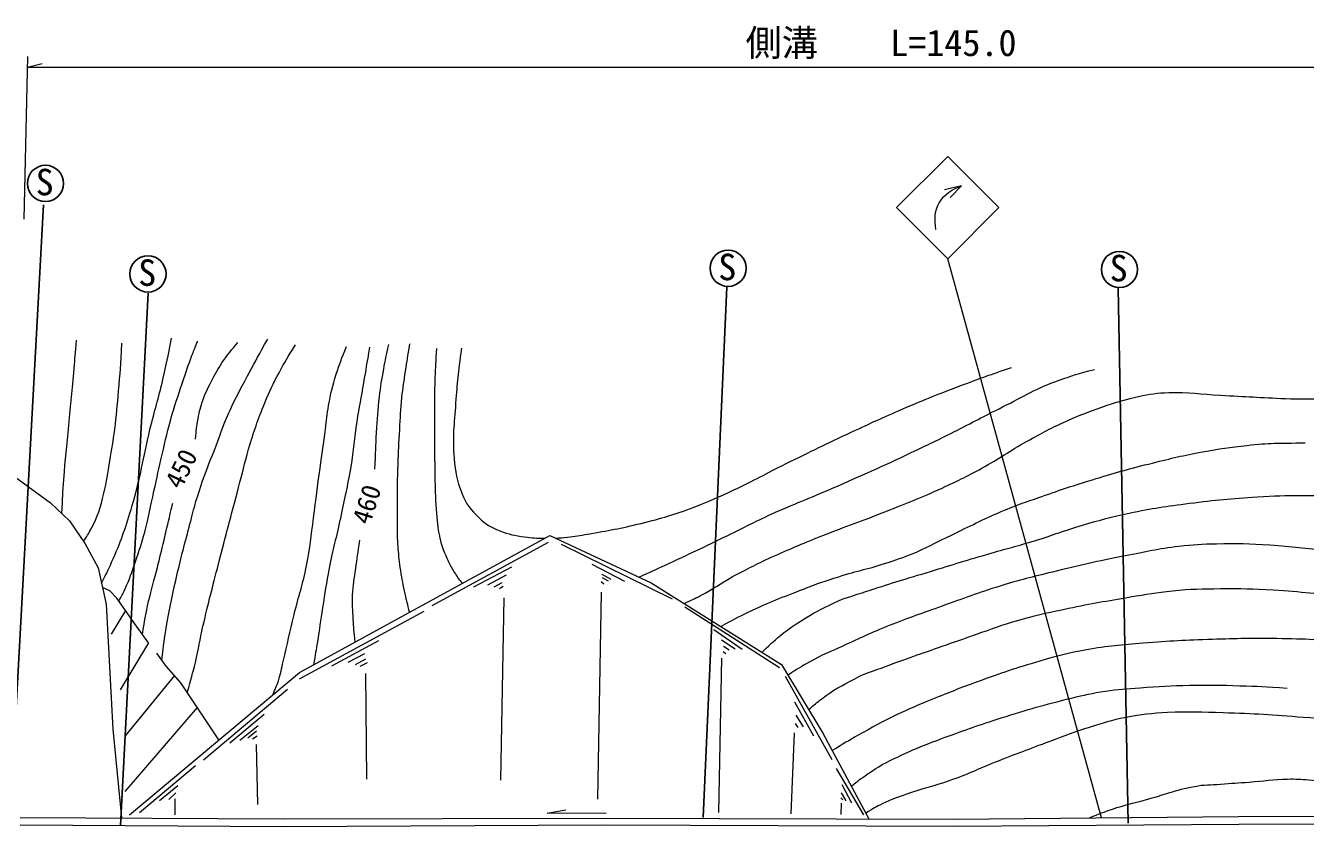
# Model space of a CAD drawing. Units: millimetres, scale not verified. Extents: x 40000 to 680000, y 20000 to 380000.
# Drawn here: x 175552 to 263994, y 288058 to 343366 of the extents above; entities that cross this region are included whole.
import ezdxf
from ezdxf.enums import TextEntityAlignment as Align

# ---------------------------------------------------------------- set-up
doc = ezdxf.new("R2010")
doc.units = ezdxf.units.MM
doc.header["$LTSCALE"] = 1000
for name, color, linetype, lineweight in [('M-BGD', 7, 'Continuous', 13), ('M-STR-HTXT', 7, 'Continuous', 13), ('M-STR-STRC', 7, 'Continuous', 13), ('M-TTL-BAND', 7, 'Continuous', 25)]:
    doc.layers.add(name, color=color, linetype=linetype, lineweight=lineweight)
doc.styles.add('ＭＳ ゴシック', font='')
doc.styles.get('ＭＳ ゴシック').set_extended_font_data('MS Gothic')

msp = doc.modelspace()

# ---------------------------------------------------------------- linework, layer by layer
at = {"layer": 'M-BGD', "lineweight": 25}
for p, q in [((176793, 330990), (174509, 289071)), ((184021, 324891), (182103, 288129)), ((224002, 325304), (222385, 288669)), ((251046, 325225), (251734, 288279))]:
    msp.add_line(p, q, dxfattribs=at)
at = {"layer": 'M-BGD'}
for p, q in [((173935, 312853), (177272, 310413)), ((177272, 310413), (178575, 309152)), ((178575, 309152), (179669, 307581)), ((194476, 298686), (211780, 308141)), ((211780, 308141), (218790, 304878)), ((179669, 307581), (180566, 305913)), ((203653, 303321), (211691, 307677)), ((212553, 307558), (220224, 303777)), ((214672, 306161), (216943, 304997)), ((180566, 305913), (181127, 303408)), ((209130, 305957), (206513, 304583)), ((207494, 304733), (208774, 305443)), ((215367, 305480), (215984, 305125)), ((215388, 305257), (215803, 305019)), ((181364, 304316), (180872, 304547)), ((181848, 303832), (181364, 304316)), ((208466, 304873), (207915, 304574)), ((208544, 304615), (208308, 304472)), ((215322, 304969), (215521, 304807)), ((218790, 304878), (227798, 299249)), ((181127, 303408), (181573, 294775)), ((182447, 302965), (181848, 303832)), ((208603, 303850), (208381, 291246)), ((215325, 304230), (215069, 289947)), ((182447, 302965), (181466, 301340)), ((183215, 301876), (182447, 302965)), ((194490, 298248), (203084, 302930)), ((221099, 303213), (227646, 299021)), ((184056, 300741), (183215, 301876)), ((225067, 300269), (223104, 301643)), ((184056, 300741), (182083, 297485)), ((199930, 300884), (196691, 299117)), ((223644, 300940), (224579, 300323)), ((185276, 299121), (184624, 300026)), ((198978, 299986), (197819, 299382)), ((223763, 300136), (223937, 299999)), ((224162, 300230), (223775, 300479)), ((186285, 297965), (185276, 299121)), ((199047, 299600), (198336, 299214)), ((199146, 299351), (198654, 299101)), ((223641, 299678), (223441, 289021)), ((227798, 299249), (230643, 294505)), ((185840, 298475), (182433, 294316)), ((182723, 288862), (194476, 298686)), ((199050, 298609), (199100, 291325)), ((228037, 298432), (231275, 292684)), ((188912, 294035), (186285, 297965)), ((187846, 292651), (193651, 297544)), ((228686, 296652), (230004, 294306)), ((187415, 296274), (182405, 290461)), ((192029, 295796), (189674, 293805)), ((228780, 295736), (229275, 294941)), ((181573, 294775), (182190, 288639)), ((191626, 295012), (190364, 293994)), ((191519, 294635), (190905, 294153)), ((228733, 295166), (228910, 294895)), ((191560, 294298), (191242, 294086)), ((191476, 293705), (191581, 289563)), ((228667, 294511), (228427, 288934)), ((230643, 294505), (233821, 288580)), ((183421, 289007), (187290, 292274)), ((231567, 292053), (233460, 288861)), ((186071, 290858), (184809, 289834)), ((185937, 290383), (185444, 289922)), ((232232, 289875), (231942, 290386)), ((232656, 289656), (231974, 290918)), ((185856, 289965), (185874, 288856)), ((211597, 288969), (212887, 289207)), ((231892, 290041), (232016, 289887)), ((231917, 289659), (231896, 288884)), ((232245, 289829), (232232, 289875)), ((215677, 288941), (211597, 288969)), ((175176, 288173), (193323, 288058)), ((193323, 288058), (215388, 288166)), ((215388, 288166), (239687, 288064)), ((239687, 288064), (259401, 288212)), ((259401, 288212), (275628, 288255))]:
    msp.add_line(p, q, dxfattribs=at)
at = {"layer": 'M-BGD', "lineweight": 25}
for centre in [(176924, 332468), (184009, 326213), (224099, 326603), (251143, 326524)]:
    msp.add_circle(centre, 1250, dxfattribs=at)
at = {"layer": 'M-BGD'}
for points, knots in [([(178057, 309653), (178108, 310793), (178128, 311095), (178192, 312017), (178293, 313477), (178406, 314290), (178542, 315746), (178685, 317280), (178780, 318137), (178907, 319672), (178970, 320438), (178990, 320682), (179061, 321635)], [0, 0, 0, 0, 1, 1, 1, 2, 2, 2, 3, 3, 3, 4, 4, 4, 4]), ([(179551, 307751), (179811, 308112), (179878, 308245), (180064, 308576), (180569, 309479), (180709, 310065), (180961, 311067), (181179, 311931), (181223, 312432), (181372, 313311), (181515, 314148), (181599, 314617), (181709, 315460), (181844, 316501), (181889, 317088), (181980, 318133), (182092, 319422), (182112, 319843), (182202, 321437)], [0, 0, 0, 0, 1, 1, 1, 2, 2, 2, 3, 3, 3, 4, 4, 4, 5, 5, 5, 6, 6, 6, 6]), ([(180802, 304859), (181205, 305639), (181307, 305873), (181601, 306537), (182221, 307932), (182481, 308754), (182918, 310217), (183521, 312234), (183644, 313421), (184147, 315466), (184480, 316820), (184728, 317563), (185041, 318922), (185296, 320032), (185372, 320400), (185640, 321775)], [0, 0, 0, 0, 1, 1, 1, 2, 2, 2, 3, 3, 3, 4, 4, 4, 5, 5, 5, 5]), ([(181992, 303623), (182203, 303992), (182257, 304107), (182411, 304425), (182762, 305149), (182870, 305593), (183140, 306350), (183420, 307137), (183568, 307582), (183785, 308388), (184079, 309479), (184174, 310108), (184420, 311211), (184641, 312196), (184750, 312751), (184981, 313734), (185233, 314800), (185356, 315403), (185664, 316454), (185956, 317454), (186159, 318002), (186495, 318987), (186734, 319686), (186852, 320084), (187122, 320772), (187245, 321088), (187286, 321193), (187449, 321576)], [0, 0, 0, 0, 1, 1, 1, 2, 2, 2, 3, 3, 3, 4, 4, 4, 5, 5, 5, 6, 6, 6, 7, 7, 7, 8, 8, 8, 9, 9, 9, 9]), ([(184968, 299548), (185102, 300679), (185143, 300989), (185293, 301907), (185478, 303037), (185617, 303664), (185868, 304781), (186176, 306150), (186371, 306912), (186730, 308268), (187073, 309561), (187240, 310294), (187659, 311565), (187983, 312549), (188228, 313078), (188598, 314046), (188983, 315050), (189157, 315629), (189594, 316612), (190085, 317717), (190428, 318305), (190996, 319374), (191486, 320296), (191651, 320593), (192286, 321715)], [0, 0, 0, 0, 1, 1, 1, 2, 2, 2, 3, 3, 3, 4, 4, 4, 5, 5, 5, 6, 6, 6, 7, 7, 7, 8, 8, 8, 8]), ([(186728, 297301), (187012, 298297), (187086, 298568), (187284, 299387), (187519, 300358), (187584, 300917), (187810, 301890), (188201, 303572), (188453, 304507), (188882, 306180), (189412, 308245), (189729, 309396), (190270, 311458), (190542, 312493), (190664, 313081), (190964, 314108), (191335, 315377), (191581, 316080), (192079, 317305), (192418, 318138), (192645, 318591), (193067, 319387), (193478, 320161), (193639, 320419), (194203, 321321)], [0, 0, 0, 0, 1, 1, 1, 2, 2, 2, 3, 3, 3, 4, 4, 4, 5, 5, 5, 6, 6, 6, 7, 7, 7, 8, 8, 8, 8]), ([(187300, 314796), (187350, 315454), (187365, 315656), (187469, 316198), (187571, 316736), (187639, 317038), (187824, 317553), (188026, 318118), (188191, 318415), (188469, 318946), (188741, 319465), (188904, 319753), (189235, 320236), (189586, 320748), (189738, 320919), (190226, 321479)], [0, 0, 0, 0, 1, 1, 1, 2, 2, 2, 3, 3, 3, 4, 4, 4, 5, 5, 5, 5]), ([(192640, 297151), (192835, 297592), (192889, 297728), (193018, 298110), (193191, 298621), (193227, 298925), (193354, 299449), (193661, 300711), (193795, 301426), (194106, 302687), (194433, 304015), (194709, 304738), (194975, 306080), (195228, 307355), (195275, 308086), (195452, 309374), (195635, 310715), (195717, 311469), (195900, 312809), (196043, 313856), (196138, 314440), (196279, 315487), (196365, 316127), (196376, 316491), (196489, 317127), (196641, 317983), (196763, 318458), (197022, 319287), (197261, 320051), (197368, 320316), (197737, 321207)], [0, 0, 0, 0, 1, 1, 1, 2, 2, 2, 3, 3, 3, 4, 4, 4, 5, 5, 5, 6, 6, 6, 7, 7, 7, 8, 8, 8, 9, 9, 9, 10, 10, 10, 10]), ([(199321, 321165), (199118, 319957), (199067, 319653), (198901, 318684), (198722, 317643), (198600, 317063), (198438, 316020), (198249, 314802), (198222, 314108), (198017, 312893), (197781, 311495), (197597, 310720), (197302, 309332), (197015, 307982), (196799, 307238), (196531, 305884), (196321, 304821), (196241, 304219), (196069, 303150), (195921, 302237), (195869, 301721), (195718, 300808), (195615, 300184), (195580, 299984), (195440, 299213)], [0, 0, 0, 0, 1, 1, 1, 2, 2, 2, 3, 3, 3, 4, 4, 4, 5, 5, 5, 6, 6, 6, 7, 7, 7, 8, 8, 8, 8]), ([(199696, 312722), (199736, 313951), (199746, 314276), (199808, 315270), (199868, 316229), (199892, 316769), (200005, 317723), (200094, 318477), (200163, 318897), (200299, 319644), (200420, 320310), (200468, 320530), (200650, 321340)], [0, 0, 0, 0, 1, 1, 1, 2, 2, 2, 3, 3, 3, 4, 4, 4, 4]), ([(202080, 321383), (201932, 320473), (201893, 320239), (201785, 319504), (201680, 318793), (201607, 318396), (201533, 317681), (201442, 316813), (201430, 316323), (201379, 315452), (201323, 314516), (201296, 313992), (201266, 313055), (201232, 311976), (201220, 311372), (201224, 310293), (201229, 309115), (201201, 308453), (201280, 307279), (201321, 306674), (201358, 306335), (201453, 305736), (201556, 305098), (201622, 304741), (201762, 304110), (201873, 303610), (201913, 303445), (202072, 302837)], [0, 0, 0, 0, 1, 1, 1, 2, 2, 2, 3, 3, 3, 4, 4, 4, 5, 5, 5, 6, 6, 6, 7, 7, 7, 8, 8, 8, 9, 9, 9, 9]), ([(205741, 304841), (205462, 305197), (205382, 305312), (205179, 305632), (204877, 306109), (204746, 306402), (204525, 306922), (204335, 307370), (204274, 307641), (204176, 308118), (204007, 308946), (203982, 309424), (203929, 310267), (203873, 311149), (203872, 311645), (203854, 312529), (203826, 313913), (203828, 314689), (203830, 316074), (203833, 317242), (203815, 317897), (203862, 319064), (203894, 319847), (203907, 320105), (203975, 321067)], [0, 0, 0, 0, 1, 1, 1, 2, 2, 2, 3, 3, 3, 4, 4, 4, 5, 5, 5, 6, 6, 6, 7, 7, 7, 8, 8, 8, 8]), ([(205671, 321079), (205436, 319283), (205370, 318777), (205271, 317293), (205172, 315801), (205035, 314956), (205166, 313466), (205250, 312511), (205340, 311960), (205692, 311068), (205991, 310312), (206304, 309929), (206891, 309365), (207364, 308911), (207704, 308716), (208314, 308475), (208958, 308220), (209351, 308150), (210038, 308054), (210583, 307978), (210791, 307967), (211443, 307957)], [0, 0, 0, 0, 1, 1, 1, 2, 2, 2, 3, 3, 3, 4, 4, 4, 5, 5, 5, 6, 6, 6, 7, 7, 7, 7]), ([(212161, 307964), (212556, 307984), (212667, 307994), (212990, 308026), (213539, 308081), (213842, 308149), (214386, 308244), (215836, 308498), (216651, 308635), (218081, 308985), (219538, 309342), (220349, 309581), (221754, 310107), (222850, 310517), (223443, 310802), (224502, 311298), (225929, 311967), (226691, 312417), (228105, 313114), (229872, 313984), (230864, 314466), (232647, 315301), (233997, 315933), (234756, 316282), (236124, 316871), (237788, 317587), (238732, 317961), (240429, 318596), (241692, 319068), (242107, 319217), (243681, 319759)], [0, 0, 0, 0, 1, 1, 1, 2, 2, 2, 3, 3, 3, 4, 4, 4, 5, 5, 5, 6, 6, 6, 7, 7, 7, 8, 8, 8, 9, 9, 9, 10, 10, 10, 10]), ([(217940, 305274), (218817, 305665), (219041, 305769), (219745, 306092), (221449, 306874), (222387, 307345), (224075, 308160), (225248, 308727), (225889, 309078), (227075, 309618), (228710, 310363), (229664, 310691), (231309, 311413), (233447, 312350), (234644, 312879), (236756, 313873), (237913, 314418), (238557, 314731), (239700, 315303), (241021, 315964), (241741, 316373), (243065, 317028), (244580, 317777), (245383, 318315), (246976, 318878), (247915, 319210), (248265, 319326), (249416, 319614)], [0, 0, 0, 0, 1, 1, 1, 2, 2, 2, 3, 3, 3, 4, 4, 4, 5, 5, 5, 6, 6, 6, 7, 7, 7, 8, 8, 8, 9, 9, 9, 9]), ([(221057, 303462), (221606, 303700), (221760, 303778), (222202, 303999), (223086, 304443), (223508, 304824), (224380, 305289), (225502, 305888), (226137, 306214), (227296, 306738), (228587, 307321), (229325, 307615), (230640, 308142), (232329, 308819), (233302, 309129), (234993, 309804), (236522, 310414), (237387, 310736), (238883, 311423), (240062, 311964), (240715, 312286), (241849, 312916), (243078, 313600), (243706, 314090), (244940, 314767), (245987, 315341), (246579, 315659), (247674, 316134), (248683, 316571), (249258, 316799), (250303, 317143), (251137, 317418), (251609, 317572), (252469, 317753), (253271, 317922), (253731, 317998), (254551, 318026), (255948, 318074), (256729, 317910), (258126, 317837), (259883, 317745), (260868, 317681), (262626, 317606), (264474, 317527), (265523, 317666), (267358, 317438), (268330, 317316), (268888, 317261), (269818, 316954), (270398, 316762), (270693, 316576), (271248, 316323), (271867, 316041), (272235, 315924), (272826, 315587), (274224, 314788), (274986, 314289), (276253, 313295), (277678, 312177), (278406, 311464), (279744, 310245), (281012, 309091), (281653, 308370), (282941, 307238), (283629, 306633), (284037, 306320), (284749, 305745), (285640, 305026), (285935, 304804), (287059, 303942)], [0, 0, 0, 0, 1, 1, 1, 2, 2, 2, 3, 3, 3, 4, 4, 4, 5, 5, 5, 6, 6, 6, 7, 7, 7, 8, 8, 8, 9, 9, 9, 10, 10, 10, 11, 11, 11, 12, 12, 12, 13, 13, 13, 14, 14, 14, 15, 15, 15, 16, 16, 16, 17, 17, 17, 18, 18, 18, 19, 19, 19, 20, 20, 20, 21, 21, 21, 22, 22, 22, 23, 23, 23, 23]), ([(223596, 301875), (224504, 302371), (224766, 302498), (225529, 302869), (226966, 303568), (227813, 303869), (229300, 304453), (230242, 304823), (230785, 304992), (231747, 305305), (233063, 305734), (233841, 305846), (235153, 306286), (235945, 306552), (236391, 306701), (237158, 307030), (238104, 307435), (238600, 307735), (239528, 308179), (240871, 308822), (241607, 309220), (242977, 309805), (244136, 310302), (244814, 310512), (246005, 310927), (247370, 311403), (248139, 311659), (249524, 312077), (251036, 312533), (251889, 312774), (253421, 313156), (254766, 313491), (255522, 313675), (256884, 313927), (258076, 314148), (258749, 314250), (259955, 314376), (261519, 314539), (262077, 314528), (263978, 314544)], [0, 0, 0, 0, 1, 1, 1, 2, 2, 2, 3, 3, 3, 4, 4, 4, 5, 5, 5, 6, 6, 6, 7, 7, 7, 8, 8, 8, 9, 9, 9, 10, 10, 10, 11, 11, 11, 12, 12, 12, 13, 13, 13, 13]), ([(226454, 300089), (226936, 300571), (227086, 300708), (227518, 301074), (228120, 301585), (228484, 301843), (229153, 302262), (230010, 302797), (230510, 303068), (231425, 303498), (232245, 303883), (232752, 303988), (233612, 304276), (235228, 304817), (236146, 305080), (237776, 305580), (239440, 306089), (240374, 306372), (242045, 306862), (243332, 307240), (244063, 307419), (245346, 307809), (246619, 308195), (247309, 308485), (248585, 308860), (249839, 309229), (250544, 309434), (251824, 309701), (253436, 310038), (254354, 310163), (255987, 310374), (257812, 310610), (258841, 310701), (260677, 310816), (261883, 310892), (262560, 310926), (263769, 310921), (264698, 310917), (265221, 310911), (266145, 310816), (267685, 310658), (268538, 310451), (270035, 310059), (270948, 309820), (271429, 309586), (272307, 309239), (273285, 308852), (273824, 308610), (274767, 308145), (275641, 307715), (276136, 307476), (276954, 306946), (277797, 306401), (278211, 306012), (279015, 305411), (280035, 304649), (280606, 304222), (281623, 303456), (282339, 302915), (282733, 302603), (283452, 302068), (283915, 301723), (284063, 301614), (284642, 301192)], [0, 0, 0, 0, 1, 1, 1, 2, 2, 2, 3, 3, 3, 4, 4, 4, 5, 5, 5, 6, 6, 6, 7, 7, 7, 8, 8, 8, 9, 9, 9, 10, 10, 10, 11, 11, 11, 12, 12, 12, 13, 13, 13, 14, 14, 14, 15, 15, 15, 16, 16, 16, 17, 17, 17, 18, 18, 18, 19, 19, 19, 20, 20, 20, 21, 21, 21, 21]), ([(183622, 301326), (183775, 302263), (183821, 302522), (183982, 303281), (184183, 304228), (184354, 304745), (184590, 305683), (184774, 306417), (184878, 306827), (185057, 307562), (185231, 308276), (185319, 308678), (185487, 309394), (185578, 309781), (185607, 309902), (185721, 310385)], [0, 0, 0, 0, 1, 1, 1, 2, 2, 2, 3, 3, 3, 4, 4, 4, 5, 5, 5, 5]), ([(198316, 300784), (198250, 301551), (198233, 301755), (198200, 302379), (198165, 303019), (198114, 303378), (198143, 304019), (198176, 304746), (198272, 305148), (198368, 305870), (198468, 306632), (198506, 306876), (198648, 307818)], [0, 0, 0, 0, 1, 1, 1, 2, 2, 2, 3, 3, 3, 4, 4, 4, 4]), ([(283407, 299788), (282540, 300361), (282300, 300506), (281581, 300953), (279841, 302034), (278841, 302603), (277021, 303543), (275816, 304165), (275124, 304480), (273887, 305036), (272994, 305438), (272503, 305693), (271574, 306004), (270626, 306321), (270075, 306447), (269093, 306635), (267710, 306898), (266916, 306918), (265517, 307076), (263967, 307251), (263100, 307376), (261543, 307476), (260100, 307569), (259287, 307596), (257842, 307560), (256829, 307535), (256260, 307513), (255255, 307392), (253789, 307215), (252981, 307026), (251533, 306740), (249560, 306349), (248459, 306108), (246507, 305625), (245087, 305274), (244286, 305093), (242889, 304658), (241312, 304166), (240449, 303826), (238894, 303270), (237460, 302757), (236649, 302487), (235235, 301924), (233960, 301416), (233266, 301083), (232017, 300515), (231121, 300107), (230602, 299909), (229743, 299428), (229143, 299093), (228936, 298968), (228239, 298513)], [0, 0, 0, 0, 1, 1, 1, 2, 2, 2, 3, 3, 3, 4, 4, 4, 5, 5, 5, 6, 6, 6, 7, 7, 7, 8, 8, 8, 9, 9, 9, 10, 10, 10, 11, 11, 11, 12, 12, 12, 13, 13, 13, 14, 14, 14, 15, 15, 15, 16, 16, 16, 17, 17, 17, 17]), ([(229673, 296122), (230073, 296491), (230209, 296593), (230571, 296872), (231397, 297511), (231937, 297765), (232860, 298255), (233779, 298743), (234363, 298867), (235335, 299234), (236940, 299842), (237858, 300130), (239476, 300702), (240322, 301001), (240794, 301175), (241644, 301465), (242724, 301834), (243319, 302076), (244420, 302376), (245657, 302713), (246362, 302856), (247616, 303119), (249278, 303468), (250218, 303624), (251892, 303904), (253028, 304094), (253663, 304218), (254809, 304332), (256101, 304460), (256832, 304471), (258131, 304479), (259553, 304487), (260351, 304490), (261770, 304395), (263741, 304263), (264849, 304165), (266796, 303827), (268441, 303541), (269362, 303346), (270960, 302860), (271977, 302550), (272528, 302314), (273504, 301892), (274674, 301386), (275304, 301044), (276427, 300441), (277734, 299740), (278507, 299399), (279708, 298528), (280535, 297927), (280832, 297689), (281735, 296875)], [0, 0, 0, 0, 1, 1, 1, 2, 2, 2, 3, 3, 3, 4, 4, 4, 5, 5, 5, 6, 6, 6, 7, 7, 7, 8, 8, 8, 9, 9, 9, 10, 10, 10, 11, 11, 11, 12, 12, 12, 13, 13, 13, 14, 14, 14, 15, 15, 15, 16, 16, 16, 17, 17, 17, 17]), ([(280635, 294860), (280154, 295319), (279983, 295448), (279540, 295794), (278512, 296595), (277830, 296906), (276659, 297476), (275580, 298001), (274950, 298239), (273841, 298696), (272510, 299243), (271798, 299655), (270413, 300042), (269145, 300396), (268417, 300549), (267111, 300715), (265135, 300966), (264013, 300993), (262022, 301030), (260281, 301062), (259304, 301029), (257564, 300967), (255697, 300901), (254650, 300871), (252790, 300715), (251249, 300585), (250379, 300528), (248857, 300252), (247585, 300021), (246881, 299837), (245640, 299474), (243943, 298978), (243005, 298652), (241343, 298051), (240098, 297601), (239412, 297319), (238188, 296817), (237206, 296414), (236646, 296205), (235693, 295738), (234656, 295230), (234088, 294920), (233085, 294350), (232379, 293948), (232147, 293812), (231294, 293291)], [0, 0, 0, 0, 1, 1, 1, 2, 2, 2, 3, 3, 3, 4, 4, 4, 5, 5, 5, 6, 6, 6, 7, 7, 7, 8, 8, 8, 9, 9, 9, 10, 10, 10, 11, 11, 11, 12, 12, 12, 13, 13, 13, 14, 14, 14, 15, 15, 15, 15]), ([(232616, 290826), (233114, 291241), (233274, 291357), (233718, 291667), (234499, 292214), (234977, 292467), (235840, 292873), (237061, 293448), (237771, 293716), (239036, 294187), (240562, 294755), (241424, 295054), (242976, 295547), (244853, 296144), (245914, 296451), (247827, 296921), (248733, 297144), (249246, 297255), (250168, 297398), (251098, 297542), (251627, 297567), (252565, 297636), (253911, 297736), (254666, 297774), (256014, 297804), (257361, 297835), (258117, 297818), (259463, 297776), (260746, 297737), (261167, 297711), (262744, 297608)], [0, 0, 0, 0, 1, 1, 1, 2, 2, 2, 3, 3, 3, 4, 4, 4, 5, 5, 5, 6, 6, 6, 7, 7, 7, 8, 8, 8, 9, 9, 9, 10, 10, 10, 10]), ([(278518, 290984), (277127, 291715), (276738, 291926), (275558, 292447), (274530, 292901), (273961, 293185), (272887, 293520), (272237, 293722), (271837, 293704), (271184, 293898), (270483, 294106), (270129, 294333), (269438, 294571), (268581, 294866), (268096, 295030), (267209, 295223), (265926, 295502), (265175, 295473), (263865, 295580), (261701, 295758), (260485, 295831), (258314, 295896), (256811, 295941), (255967, 295987), (254465, 295917), (253333, 295864), (252697, 295791), (251584, 295580), (250572, 295389), (250023, 295193), (249039, 294886), (247965, 294552), (247382, 294308), (246327, 293919), (244851, 293375), (244026, 293064), (242562, 292489), (241317, 292000), (240650, 291646), (239387, 291206), (238241, 290807), (237567, 290681), (236422, 290281), (235773, 290054), (235403, 289934), (234786, 289631), (234313, 289399), (234147, 289306), (233608, 288976)], [0, 0, 0, 0, 1, 1, 1, 2, 2, 2, 3, 3, 3, 4, 4, 4, 5, 5, 5, 6, 6, 6, 7, 7, 7, 8, 8, 8, 9, 9, 9, 10, 10, 10, 11, 11, 11, 12, 12, 12, 13, 13, 13, 14, 14, 14, 15, 15, 15, 16, 16, 16, 16]), ([(249064, 288650), (249813, 288958), (250030, 289039), (250661, 289253), (251533, 289549), (252045, 289638), (252933, 289884), (254258, 290252), (254976, 290561), (256326, 290823), (257016, 290957), (257419, 290922), (258120, 290978), (258897, 291039), (259334, 291059), (260111, 291118), (261146, 291196), (261723, 291300), (262761, 291328), (263336, 291344), (263659, 291320), (264233, 291272), (264850, 291221), (265188, 291126), (265803, 291048), (266459, 290964), (266843, 291022), (267485, 290865), (268359, 290653), (268785, 290338), (269616, 289996), (270252, 289735), (270596, 289557), (271243, 289323), (271906, 289083), (272143, 289018), (272967, 288788)], [0, 0, 0, 0, 1, 1, 1, 2, 2, 2, 3, 3, 3, 4, 4, 4, 5, 5, 5, 6, 6, 6, 7, 7, 7, 8, 8, 8, 9, 9, 9, 10, 10, 10, 11, 11, 11, 12, 12, 12, 12])]:
    msp.add_open_spline(points, degree=3, knots=knots, dxfattribs=at)
at = {"layer": 'M-STR-HTXT'}
for p, q in [((175463, 329991), (175705, 341226)), ((175690, 340489), (176690, 340739)), ((175690, 340489), (320013, 340489))]:
    msp.add_line(p, q, dxfattribs=at)
at = {"layer": 'M-STR-STRC'}
for p, q in [((235745, 330793), (239280, 334329)), ((239280, 334329), (242816, 330793)), ((240221, 332306), (239042, 332030)), ((240221, 332306), (239436, 331494)), ((239280, 327258), (235745, 330793)), ((242816, 330793), (239280, 327258)), ((249900, 288651), (239280, 327258))]:
    msp.add_line(p, q, dxfattribs=at)
msp.add_open_spline([(238446, 329289), (238376, 330020), (238337, 330501), (238695, 331135), (239064, 331789), (239530, 331993), (240221, 332306)], degree=3, knots=[0, 0, 0, 0, 1, 1, 1, 2, 2, 2, 2], dxfattribs=at)
at = {"layer": 'M-TTL-BAND', "lineweight": 13}
for p, q in [((175181, 288673), (193345, 288584)), ((193345, 288584), (215382, 288629)), ((215382, 288629), (239685, 288564)), ((239685, 288564), (259376, 288744)), ((259376, 288744), (275627, 288797))]:
    msp.add_line(p, q, dxfattribs=at)

# ---------------------------------------------------------------- texts
at = {"layer": 'M-BGD', "style": 'ＭＳ ゴシック'}
for p in [(176245, 331094), (183331, 324839), (223420, 325230), (250464, 325151)]:
    msp.add_text('S', height=1833, dxfattribs=at).set_placement(p, align=Align.BOTTOM_LEFT)
for s, rotation, p in [('450', 64.19, (186662, 311094)), ('460', 72.647, (199728, 308701))]:
    msp.add_text(s, height=1320, rotation=rotation, dxfattribs=at).set_placement(p, align=Align.BOTTOM_LEFT)
at = {"layer": 'M-STR-HTXT', "style": 'ＭＳ ゴシック'}
msp.add_text('側溝\u3000\u3000L=145.0', height=1833, dxfattribs=at).set_placement((225301, 340713), align=Align.BOTTOM_LEFT)

doc.saveas('drawing.dxf')
